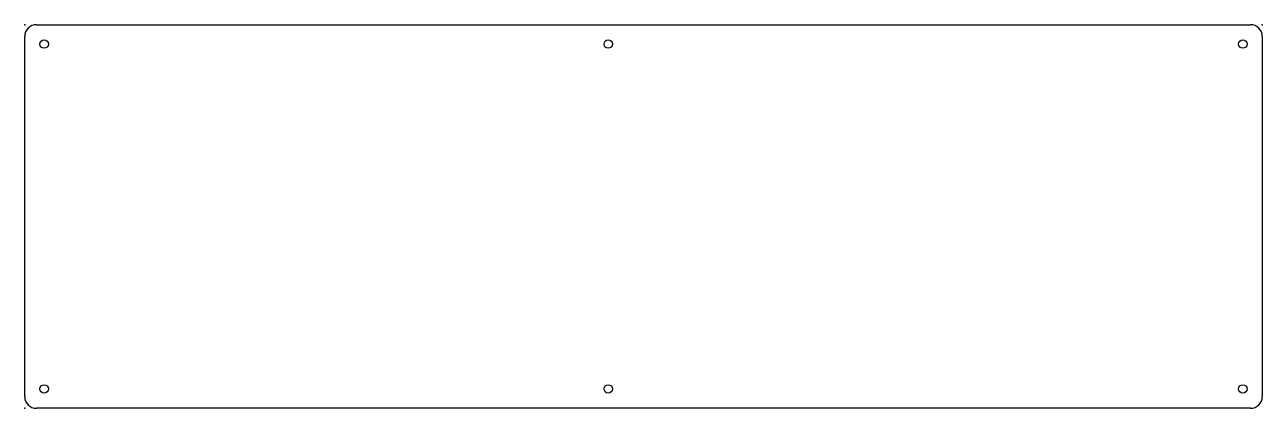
# Model space of a CAD drawing. Header units: millimetres. Extents: x -50 to 269, y -172 to -73.
import ezdxf

# ---------------------------------------------------------------- set-up
doc = ezdxf.new("R2010")
doc.units = ezdxf.units.MM
doc.header["$MEASUREMENT"] = 0
doc.layers.add('Complete bottom for uriel v1_0', color=7, linetype='Continuous')
doc.layers.add('Complete bottom for uriel v1_Uriel top pt1&2 v5_Acrylic Uriel', color=7, linetype='Continuous')

msp = doc.modelspace()

# ---------------------------------------------------------------- linework, layer by layer
at = {"layer": 'Complete bottom for uriel v1_0'}
for p, q in [((-47.32, -73.1), (266.26, -73.1)), ((-50.32, -169.25), (-50.32, -76.1)), ((269.26, -76.1), (269.26, -169.25)), ((266.26, -172.25), (-47.32, -172.25))]:
    msp.add_line(p, q, dxfattribs=at)
for centre in [(-45.32, -78.1), (100.37, -78.1), (264.26, -78.1), (-45.32, -167.25), (100.37, -167.25), (264.26, -167.25)]:
    msp.add_circle(centre, 1.1, dxfattribs=at)
for centre, start, end in [((-47.32, -76.1), 90, 180), ((266.26, -76.1), 0, 90), ((-47.32, -169.25), 180, 270), ((266.26, -169.25), 270, 360)]:
    msp.add_arc(centre, 3, start, end, dxfattribs=at)
for p in [(-50.32, -73.1), (269.26, -73.1), (-50.32, -172.25)]:
    msp.add_point(p, dxfattribs=at)
at = {"layer": 'Complete bottom for uriel v1_Uriel top pt1&2 v5_Acrylic Uriel'}
for p, q in [((-47.32, -73.1), (266.26, -73.1)), ((-50.32, -169.25), (-50.32, -76.1)), ((269.26, -76.1), (269.26, -169.25)), ((266.26, -172.25), (-47.32, -172.25))]:
    msp.add_line(p, q, dxfattribs=at)
for centre in [(-45.32, -78.1), (100.37, -78.1), (264.26, -78.1), (-45.32, -167.25), (100.37, -167.25), (264.26, -167.25)]:
    msp.add_circle(centre, 1.1, dxfattribs=at)
for centre, start, end in [((-47.32, -76.1), 90, 180), ((266.26, -76.1), 0, 90), ((-47.32, -169.25), 180, 270), ((266.26, -169.25), 270, 0)]:
    msp.add_arc(centre, 3, start, end, dxfattribs=at)
for p in [(-50.32, -73.1), (269.26, -73.1), (-50.32, -172.25)]:
    msp.add_point(p, dxfattribs=at)

doc.saveas('drawing.dxf')
